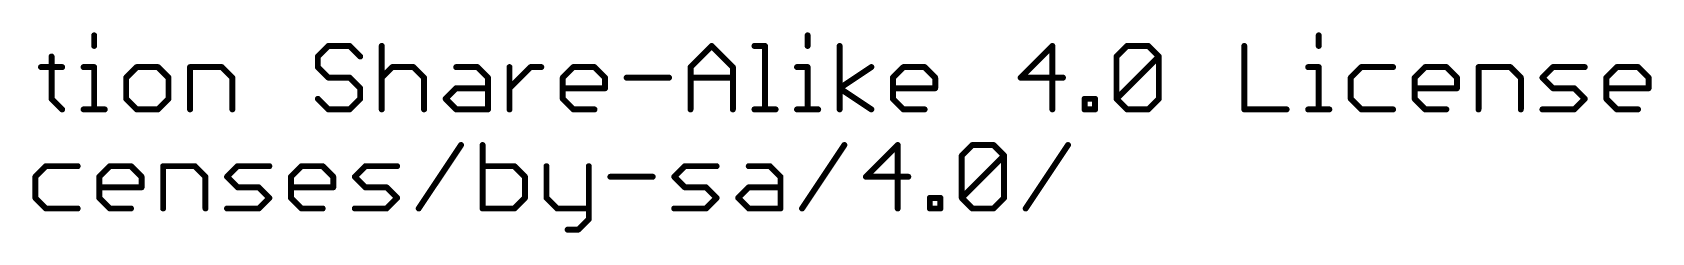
# Model space of a CAD drawing. Extents: x -36 to 72, y -21 to 37.
# Drawn here: x 30.05 to 71.55, y -15.78 to -10.65 of the extents above; entities that cross this region are included whole.
import ezdxf

# ---------------------------------------------------------------- set-up
doc = ezdxf.new("R2010")
doc.units = 0
doc.layers.add('51', color=53, linetype='CONTINUOUS')

msp = doc.modelspace()

# ---------------------------------------------------------------- linework, layer by layer
at = {"layer": '51', "const_width": 0.1524}
for points in [[(31.6379, -10.7256), (31.6379, -10.9968)], [(49.9195, -10.7256), (49.9195, -10.9968)], [(63.0167, -10.7256), (63.0167, -10.9968)], [(30.5465, -11.268), (30.5465, -12.3526)], [(37.6408, -10.9968), (37.3697, -11.268)], [(37.3697, -11.268), (37.3697, -11.5391)], [(38.1831, -10.9968), (37.6408, -10.9968)], [(38.4543, -11.268), (38.1831, -10.9968)], [(39.0068, -10.9968), (39.0068, -12.6238)], [(46.9197, -11.5391), (47.4621, -10.9968)], [(47.4621, -10.9968), (48.0044, -11.5391)], [(48.5569, -10.9968), (48.8281, -10.9968)], [(48.8281, -10.9968), (48.8281, -12.6238)], [(50.7398, -12.6238), (50.7398, -10.9968)], [(56.1919, -10.9968), (55.3784, -11.8103)], [(56.1919, -12.6238), (56.1919, -10.9968)], [(57.8341, -11.268), (58.1053, -10.9968)], [(57.8341, -12.3526), (57.8341, -11.268)], [(57.8341, -12.3526), (58.9188, -11.268)], [(58.1053, -10.9968), (58.6476, -10.9968)], [(58.6476, -10.9968), (58.9188, -11.268)], [(58.9188, -11.268), (58.9188, -12.3526)], [(61.1084, -10.9968), (61.1084, -12.6238)], [(30.2753, -11.5391), (30.8176, -11.5391)], [(31.3667, -11.5391), (31.6379, -11.5391)], [(31.6379, -11.5391), (31.6379, -12.6238)], [(32.7293, -11.5391), (32.4582, -11.8103)], [(33.2717, -11.5391), (32.7293, -11.5391)], [(33.5428, -11.8103), (33.2717, -11.5391)], [(34.0953, -12.6238), (34.0953, -11.5391)], [(34.0953, -11.5391), (34.9088, -11.5391)], [(34.9088, -11.5391), (35.18, -11.8103)], [(37.3697, -11.5391), (37.6408, -11.8103)], [(39.0068, -11.8103), (39.278, -11.5391)], [(39.278, -11.5391), (39.8203, -11.5391)], [(39.8203, -11.5391), (40.0915, -11.8103)], [(40.9151, -11.5391), (41.4575, -11.5391)], [(41.4575, -11.5391), (41.7286, -11.8103)], [(42.2811, -12.6238), (42.2811, -11.5391)], [(42.2811, -12.0815), (42.8235, -11.5391)], [(42.8235, -11.5391), (43.0946, -11.5391)], [(43.6454, -11.8103), (43.9166, -11.5391)], [(43.9166, -11.5391), (44.4589, -11.5391)], [(44.4589, -11.5391), (44.7301, -11.8103)], [(46.9197, -12.6238), (46.9197, -11.5391)], [(48.0044, -11.5391), (48.0044, -12.6238)], [(49.6483, -11.5391), (49.9195, -11.5391)], [(49.9195, -11.5391), (49.9195, -12.6238)], [(50.7398, -12.0815), (51.5533, -11.5391)], [(52.1041, -11.8103), (52.3752, -11.5391)], [(52.3752, -11.5391), (52.9176, -11.5391)], [(52.9176, -11.5391), (53.1887, -11.8103)], [(62.7456, -11.5391), (63.0167, -11.5391)], [(63.0167, -11.5391), (63.0167, -12.6238)], [(64.1082, -11.5391), (63.837, -11.8103)], [(64.9217, -11.5391), (64.1082, -11.5391)], [(65.4742, -11.8103), (65.7453, -11.5391)], [(65.7453, -11.5391), (66.2877, -11.5391)], [(66.2877, -11.5391), (66.5588, -11.8103)], [(67.1113, -12.6238), (67.1113, -11.5391)], [(67.1113, -11.5391), (67.9248, -11.5391)], [(67.9248, -11.5391), (68.196, -11.8103)], [(68.7485, -11.8103), (69.0196, -11.5391)], [(69.0196, -11.5391), (69.8331, -11.5391)], [(70.3856, -11.8103), (70.6568, -11.5391)], [(70.6568, -11.5391), (71.1991, -11.5391)], [(71.1991, -11.5391), (71.4703, -11.8103)], [(32.4582, -11.8103), (32.4582, -12.3526)], [(33.5428, -12.3526), (33.5428, -11.8103)], [(35.18, -11.8103), (35.18, -12.6238)], [(37.6408, -11.8103), (38.1831, -11.8103)], [(38.1831, -11.8103), (38.4543, -12.0815)], [(38.4543, -12.0815), (38.4543, -12.3526)], [(40.0915, -11.8103), (40.0915, -12.6238)], [(40.644, -12.3526), (40.9151, -12.0815)], [(40.9151, -12.0815), (41.7286, -12.0815)], [(41.7286, -11.8103), (41.7286, -12.6238)], [(43.6454, -12.3526), (43.6454, -11.8103)], [(44.7301, -12.0815), (43.6454, -12.0815)], [(44.7301, -11.8103), (44.7301, -12.0815)], [(45.2826, -11.8103), (46.3672, -11.8103)], [(46.9197, -11.8103), (48.0044, -11.8103)], [(51.5533, -12.6238), (50.7398, -12.0815)], [(52.1041, -12.3526), (52.1041, -11.8103)], [(53.1887, -12.0815), (52.1041, -12.0815)], [(53.1887, -11.8103), (53.1887, -12.0815)], [(55.3784, -11.8103), (56.463, -11.8103)], [(63.837, -11.8103), (63.837, -12.3526)], [(65.4742, -12.3526), (65.4742, -11.8103)], [(66.5588, -12.0815), (65.4742, -12.0815)], [(66.5588, -11.8103), (66.5588, -12.0815)], [(68.196, -11.8103), (68.196, -12.6238)], [(69.0196, -12.0815), (68.7485, -11.8103)], [(69.562, -12.0815), (69.0196, -12.0815)], [(69.8331, -12.3526), (69.562, -12.0815)], [(70.3856, -12.3526), (70.3856, -11.8103)], [(71.4703, -12.0815), (70.3856, -12.0815)], [(71.4703, -11.8103), (71.4703, -12.0815)], [(30.5465, -12.3526), (30.8176, -12.6238)], [(32.4582, -12.3526), (32.7293, -12.6238)], [(33.2717, -12.6238), (33.5428, -12.3526)], [(37.6408, -12.6238), (37.3697, -12.3526)], [(38.4543, -12.3526), (38.1831, -12.6238)], [(40.9151, -12.6238), (40.644, -12.3526)], [(43.9166, -12.6238), (43.6454, -12.3526)], [(52.3752, -12.6238), (52.1041, -12.3526)], [(57.0155, -12.6238), (57.0155, -12.3526)], [(57.0155, -12.3526), (57.2867, -12.3526)], [(57.2867, -12.3526), (57.2867, -12.6238)], [(58.1053, -12.6238), (57.8341, -12.3526)], [(58.9188, -12.3526), (58.6476, -12.6238)], [(63.837, -12.3526), (64.1082, -12.6238)], [(65.7453, -12.6238), (65.4742, -12.3526)], [(69.562, -12.6238), (69.8331, -12.3526)], [(70.6568, -12.6238), (70.3856, -12.3526)], [(31.3667, -12.6238), (31.9091, -12.6238)], [(32.7293, -12.6238), (33.2717, -12.6238)], [(38.1831, -12.6238), (37.6408, -12.6238)], [(41.7286, -12.6238), (40.9151, -12.6238)], [(44.4589, -12.6238), (43.9166, -12.6238)], [(48.5569, -12.6238), (49.0992, -12.6238)], [(49.6483, -12.6238), (50.1907, -12.6238)], [(52.9176, -12.6238), (52.3752, -12.6238)], [(57.2867, -12.6238), (57.0155, -12.6238)], [(58.6476, -12.6238), (58.1053, -12.6238)], [(61.1084, -12.6238), (62.1931, -12.6238)], [(62.7456, -12.6238), (63.2879, -12.6238)], [(64.1082, -12.6238), (64.9217, -12.6238)], [(66.2877, -12.6238), (65.7453, -12.6238)], [(68.7485, -12.6238), (69.562, -12.6238)], [(71.1991, -12.6238), (70.6568, -12.6238)], [(39.9538, -15.1638), (41.0385, -13.5368)], [(41.5909, -13.5368), (41.5909, -15.1638)], [(49.7767, -15.1638), (50.8614, -13.5368)], [(52.2274, -13.5368), (51.4139, -14.3503)], [(52.2274, -15.1638), (52.2274, -13.5368)], [(53.8696, -13.808), (54.1408, -13.5368)], [(54.1408, -13.5368), (54.6831, -13.5368)], [(54.6831, -13.5368), (54.9543, -13.808)], [(55.5068, -15.1638), (56.5914, -13.5368)], [(30.402, -14.0791), (30.1309, -14.3503)], [(31.2155, -14.0791), (30.402, -14.0791)], [(31.768, -14.3503), (32.0392, -14.0791)], [(32.0392, -14.0791), (32.5815, -14.0791)], [(32.5815, -14.0791), (32.8527, -14.3503)], [(33.4052, -15.1638), (33.4052, -14.0791)], [(33.4052, -14.0791), (34.2187, -14.0791)], [(34.2187, -14.0791), (34.4898, -14.3503)], [(35.0423, -14.3503), (35.3135, -14.0791)], [(35.3135, -14.0791), (36.127, -14.0791)], [(36.6795, -14.3503), (36.9506, -14.0791)], [(36.9506, -14.0791), (37.493, -14.0791)], [(37.493, -14.0791), (37.7641, -14.3503)], [(38.3166, -14.3503), (38.5878, -14.0791)], [(38.5878, -14.0791), (39.4013, -14.0791)], [(42.4044, -14.0791), (41.5909, -14.0791)], [(42.6756, -14.3503), (42.4044, -14.0791)], [(43.2281, -14.0791), (43.2281, -14.8926)], [(44.3128, -14.0791), (44.3128, -15.435)], [(46.5024, -14.3503), (46.7736, -14.0791)], [(46.7736, -14.0791), (47.5871, -14.0791)], [(48.4107, -14.0791), (48.9531, -14.0791)], [(48.9531, -14.0791), (49.2242, -14.3503)], [(53.8696, -14.8926), (53.8696, -13.808)], [(53.8696, -14.8926), (54.9543, -13.808)], [(54.9543, -13.808), (54.9543, -14.8926)], [(30.1309, -14.3503), (30.1309, -14.8926)], [(31.768, -14.8926), (31.768, -14.3503)], [(32.8527, -14.3503), (32.8527, -14.6215)], [(34.4898, -14.3503), (34.4898, -15.1638)], [(35.3135, -14.6215), (35.0423, -14.3503)], [(36.6795, -14.8926), (36.6795, -14.3503)], [(37.7641, -14.3503), (37.7641, -14.6215)], [(38.5878, -14.6215), (38.3166, -14.3503)], [(42.6756, -14.8926), (42.6756, -14.3503)], [(44.8653, -14.3503), (45.9499, -14.3503)], [(46.7736, -14.6215), (46.5024, -14.3503)], [(49.2242, -14.3503), (49.2242, -15.1638)], [(51.4139, -14.3503), (52.4985, -14.3503)], [(30.1309, -14.8926), (30.402, -15.1638)], [(32.8527, -14.6215), (31.768, -14.6215)], [(32.0392, -15.1638), (31.768, -14.8926)], [(35.8558, -14.6215), (35.3135, -14.6215)], [(36.127, -14.8926), (35.8558, -14.6215)], [(35.8558, -15.1638), (36.127, -14.8926)], [(37.7641, -14.6215), (36.6795, -14.6215)], [(36.9506, -15.1638), (36.6795, -14.8926)], [(39.1301, -14.6215), (38.5878, -14.6215)], [(39.4013, -14.8926), (39.1301, -14.6215)], [(39.1301, -15.1638), (39.4013, -14.8926)], [(42.4044, -15.1638), (42.6756, -14.8926)], [(43.2281, -14.8926), (43.4993, -15.1638)], [(47.3159, -14.6215), (46.7736, -14.6215)], [(47.5871, -14.8926), (47.3159, -14.6215)], [(47.3159, -15.1638), (47.5871, -14.8926)], [(48.1396, -14.8926), (48.4107, -14.6215)], [(48.4107, -15.1638), (48.1396, -14.8926)], [(48.4107, -14.6215), (49.2242, -14.6215)], [(53.051, -15.1638), (53.051, -14.8926)], [(53.051, -14.8926), (53.3222, -14.8926)], [(53.3222, -14.8926), (53.3222, -15.1638)], [(54.1408, -15.1638), (53.8696, -14.8926)], [(54.9543, -14.8926), (54.6831, -15.1638)], [(30.402, -15.1638), (31.2155, -15.1638)], [(32.5815, -15.1638), (32.0392, -15.1638)], [(35.0423, -15.1638), (35.8558, -15.1638)], [(37.493, -15.1638), (36.9506, -15.1638)], [(38.3166, -15.1638), (39.1301, -15.1638)], [(41.5909, -15.1638), (42.4044, -15.1638)], [(43.4993, -15.1638), (44.3128, -15.1638)], [(46.5024, -15.1638), (47.3159, -15.1638)], [(49.2242, -15.1638), (48.4107, -15.1638)], [(53.3222, -15.1638), (53.051, -15.1638)], [(54.6831, -15.1638), (54.1408, -15.1638)], [(44.0416, -15.7061), (43.7704, -15.7061)], [(44.3128, -15.435), (44.0416, -15.7061)]]:
    msp.add_lwpolyline(points, dxfattribs=at)
at = {"layer": '51', "const_width": 0.0762}
for points in [[(31.676, -10.7256, 1), (31.5998, -10.7256)], [(49.9576, -10.7256, 1), (49.8814, -10.7256)], [(63.0548, -10.7256, 1), (62.9786, -10.7256)], [(30.5846, -11.268, 1), (30.5084, -11.268)], [(31.5998, -10.9968, 1), (31.676, -10.9968)], [(37.4078, -11.268, 1), (37.3316, -11.268)], [(37.6408, -10.9587, 1), (37.6408, -11.0349)], [(37.6678, -11.0238, 1), (37.6139, -10.9699)], [(38.2101, -10.9699, 1), (38.1562, -11.0238)], [(38.1831, -11.0349, 1), (38.1831, -10.9587)], [(39.0449, -10.9968, 1), (38.9687, -10.9968)], [(47.489, -10.9699, 1), (47.4351, -11.0238)], [(47.489, -11.0238, 1), (47.4351, -10.9699)], [(48.5569, -10.9587, 1), (48.5569, -11.0349)], [(48.8662, -10.9968, 1), (48.79, -10.9968)], [(48.8281, -11.0349, 1), (48.8281, -10.9587)], [(49.8814, -10.9968, 1), (49.9576, -10.9968)], [(50.7779, -10.9968, 1), (50.7017, -10.9968)], [(56.23, -10.9968, 1), (56.1538, -10.9968)], [(56.2188, -11.0238, 1), (56.1649, -10.9699)], [(57.8722, -11.268, 1), (57.796, -11.268)], [(58.1053, -10.9587, 1), (58.1053, -11.0349)], [(58.1322, -11.0238, 1), (58.0783, -10.9699)], [(58.6745, -10.9699, 1), (58.6207, -11.0238)], [(58.6476, -11.0349, 1), (58.6476, -10.9587)], [(58.9569, -11.268, 1), (58.8807, -11.268)], [(58.9457, -11.2949, 1), (58.8918, -11.241)], [(61.1465, -10.9968, 1), (61.0703, -10.9968)], [(62.9786, -10.9968, 1), (63.0548, -10.9968)], [(30.2753, -11.501, 1), (30.2753, -11.5772)], [(30.8176, -11.5772, 1), (30.8176, -11.501)], [(31.3667, -11.501, 1), (31.3667, -11.5772)], [(31.676, -11.5391, 1), (31.5998, -11.5391)], [(31.6379, -11.5772, 1), (31.6379, -11.501)], [(32.7293, -11.501, 1), (32.7293, -11.5772)], [(32.7563, -11.5661, 1), (32.7024, -11.5122)], [(33.2986, -11.5122, 1), (33.2447, -11.5661)], [(33.2717, -11.5772, 1), (33.2717, -11.501)], [(34.1334, -11.5391, 1), (34.0572, -11.5391)], [(34.0953, -11.501, 1), (34.0953, -11.5772)], [(34.9358, -11.5122, 1), (34.8819, -11.5661)], [(34.9088, -11.5772, 1), (34.9088, -11.501)], [(37.3427, -11.241, 1), (37.3966, -11.2949)], [(37.3966, -11.5122, 1), (37.3427, -11.5661)], [(37.3316, -11.5391, 1), (37.4078, -11.5391)], [(38.4274, -11.2949, 1), (38.4813, -11.241)], [(39.278, -11.501, 1), (39.278, -11.5772)], [(39.3049, -11.5661, 1), (39.251, -11.5122)], [(39.8472, -11.5122, 1), (39.7934, -11.5661)], [(39.8203, -11.5772, 1), (39.8203, -11.501)], [(40.9151, -11.501, 1), (40.9151, -11.5772)], [(41.4844, -11.5122, 1), (41.4305, -11.5661)], [(41.4575, -11.5772, 1), (41.4575, -11.501)], [(42.3192, -11.5391, 1), (42.243, -11.5391)], [(42.8235, -11.501, 1), (42.8235, -11.5772)], [(42.8504, -11.5661, 1), (42.7965, -11.5122)], [(43.0946, -11.5772, 1), (43.0946, -11.501)], [(43.9166, -11.501, 1), (43.9166, -11.5772)], [(43.9435, -11.5661, 1), (43.8896, -11.5122)], [(44.4859, -11.5122, 1), (44.432, -11.5661)], [(44.4589, -11.5772, 1), (44.4589, -11.501)], [(46.9578, -11.5391, 1), (46.8816, -11.5391)], [(46.8928, -11.5122, 1), (46.9467, -11.5661)], [(48.0425, -11.5391, 1), (47.9663, -11.5391)], [(47.9774, -11.5661, 1), (48.0313, -11.5122)], [(49.6483, -11.501, 1), (49.6483, -11.5772)], [(49.9576, -11.5391, 1), (49.8814, -11.5391)], [(49.9195, -11.5772, 1), (49.9195, -11.501)], [(51.5744, -11.5708, 1), (51.5321, -11.5074)], [(52.3752, -11.501, 1), (52.3752, -11.5772)], [(52.4022, -11.5661, 1), (52.3483, -11.5122)], [(52.9445, -11.5122, 1), (52.8906, -11.5661)], [(52.9176, -11.5772, 1), (52.9176, -11.501)], [(57.8072, -11.241, 1), (57.861, -11.2949)], [(58.8918, -11.2949, 1), (58.9457, -11.241)], [(62.7456, -11.501, 1), (62.7456, -11.5772)], [(63.0548, -11.5391, 1), (62.9786, -11.5391)], [(63.0167, -11.5772, 1), (63.0167, -11.501)], [(64.1082, -11.501, 1), (64.1082, -11.5772)], [(64.1351, -11.5661, 1), (64.0812, -11.5122)], [(64.9217, -11.5772, 1), (64.9217, -11.501)], [(65.7453, -11.501, 1), (65.7453, -11.5772)], [(65.7723, -11.5661, 1), (65.7184, -11.5122)], [(66.3146, -11.5122, 1), (66.2607, -11.5661)], [(66.2877, -11.5772, 1), (66.2877, -11.501)], [(67.1494, -11.5391, 1), (67.0732, -11.5391)], [(67.1113, -11.501, 1), (67.1113, -11.5772)], [(67.9518, -11.5122, 1), (67.8979, -11.5661)], [(67.9248, -11.5772, 1), (67.9248, -11.501)], [(69.0196, -11.501, 1), (69.0196, -11.5772)], [(69.0466, -11.5661, 1), (68.9927, -11.5122)], [(69.8331, -11.5772, 1), (69.8331, -11.501)], [(70.6568, -11.501, 1), (70.6568, -11.5772)], [(70.6837, -11.5661, 1), (70.6299, -11.5122)], [(71.2261, -11.5122, 1), (71.1722, -11.5661)], [(71.1991, -11.5772, 1), (71.1991, -11.501)], [(32.4963, -11.8103, 1), (32.4201, -11.8103)], [(32.4312, -11.7834, 1), (32.4851, -11.8372)], [(33.5809, -11.8103, 1), (33.5047, -11.8103)], [(33.5159, -11.8372, 1), (33.5698, -11.7834)], [(35.2181, -11.8103, 1), (35.1419, -11.8103)], [(35.1531, -11.8372, 1), (35.2069, -11.7834)], [(37.6408, -11.7722, 1), (37.6408, -11.8484)], [(37.6139, -11.8372, 1), (37.6678, -11.7834)], [(38.2101, -11.7834, 1), (38.1562, -11.8372)], [(38.1831, -11.8484, 1), (38.1831, -11.7722)], [(38.4924, -12.0815, 1), (38.4162, -12.0815)], [(38.4274, -12.1084, 1), (38.4813, -12.0545)], [(38.9799, -11.7834, 1), (39.0338, -11.8372)], [(40.1296, -11.8103, 1), (40.0534, -11.8103)], [(40.0645, -11.8372, 1), (40.1184, -11.7834)], [(40.9151, -12.0434, 1), (40.9151, -12.1196)], [(40.9421, -12.1084, 1), (40.8882, -12.0545)], [(41.7667, -11.8103, 1), (41.6905, -11.8103)], [(41.7017, -11.8372, 1), (41.7556, -11.7834)], [(41.7286, -12.1196, 1), (41.7286, -12.0434)], [(42.2542, -12.0545, 1), (42.3081, -12.1084)], [(43.6835, -11.8103, 1), (43.6073, -11.8103)], [(43.6454, -12.0434, 1), (43.6454, -12.1196)], [(43.6185, -11.7834, 1), (43.6724, -11.8372)], [(44.7682, -11.8103, 1), (44.692, -11.8103)], [(44.7031, -11.8372, 1), (44.757, -11.7834)], [(44.7301, -12.1196, 1), (44.7301, -12.0434)], [(45.2826, -11.7722, 1), (45.2826, -11.8484)], [(46.3672, -11.8484, 1), (46.3672, -11.7722)], [(46.9197, -11.7722, 1), (46.9197, -11.8484)], [(48.0044, -11.8484, 1), (48.0044, -11.7722)], [(50.7609, -12.0498, 1), (50.7186, -12.1132)], [(50.7186, -12.0498, 1), (50.7609, -12.1132)], [(52.1422, -11.8103, 1), (52.066, -11.8103)], [(52.0771, -11.7834, 1), (52.131, -11.8372)], [(52.1041, -12.0434, 1), (52.1041, -12.1196)], [(53.2268, -11.8103, 1), (53.1506, -11.8103)], [(53.1618, -11.8372, 1), (53.2157, -11.7834)], [(53.1887, -12.1196, 1), (53.1887, -12.0434)], [(55.3784, -11.7722, 1), (55.3784, -11.8484)], [(55.3514, -11.7834, 1), (55.4053, -11.8372)], [(56.463, -11.8484, 1), (56.463, -11.7722)], [(63.8751, -11.8103, 1), (63.7989, -11.8103)], [(63.8101, -11.7834, 1), (63.864, -11.8372)], [(65.5123, -11.8103, 1), (65.4361, -11.8103)], [(65.4472, -11.7834, 1), (65.5011, -11.8372)], [(65.4742, -12.0434, 1), (65.4742, -12.1196)], [(66.5969, -11.8103, 1), (66.5207, -11.8103)], [(66.5319, -11.8372, 1), (66.5858, -11.7834)], [(66.5588, -12.1196, 1), (66.5588, -12.0434)], [(68.2341, -11.8103, 1), (68.1579, -11.8103)], [(68.169, -11.8372, 1), (68.2229, -11.7834)], [(68.7754, -11.7834, 1), (68.7215, -11.8372)], [(68.7215, -11.7834, 1), (68.7754, -11.8372)], [(69.0196, -12.0434, 1), (69.0196, -12.1196)], [(68.9927, -12.1084, 1), (69.0466, -12.0545)], [(69.5889, -12.0545, 1), (69.535, -12.1084)], [(69.562, -12.1196, 1), (69.562, -12.0434)], [(70.4237, -11.8103, 1), (70.3475, -11.8103)], [(70.3856, -12.0434, 1), (70.3856, -12.1196)], [(70.3587, -11.7834, 1), (70.4126, -11.8372)], [(71.5084, -11.8103, 1), (71.4322, -11.8103)], [(71.4434, -11.8372, 1), (71.4972, -11.7834)], [(71.4703, -12.1196, 1), (71.4703, -12.0434)], [(30.5734, -12.3257, 1), (30.5195, -12.3796)], [(30.5084, -12.3526, 1), (30.5846, -12.3526)], [(32.4851, -12.3257, 1), (32.4312, -12.3796)], [(32.4201, -12.3526, 1), (32.4963, -12.3526)], [(33.5047, -12.3526, 1), (33.5809, -12.3526)], [(33.5698, -12.3796, 1), (33.5159, -12.3257)], [(37.3966, -12.3257, 1), (37.3427, -12.3796)], [(38.4162, -12.3526, 1), (38.4924, -12.3526)], [(38.4813, -12.3796, 1), (38.4274, -12.3257)], [(40.6709, -12.3257, 1), (40.617, -12.3796)], [(40.617, -12.3257, 1), (40.6709, -12.3796)], [(43.6724, -12.3257, 1), (43.6185, -12.3796)], [(43.6073, -12.3526, 1), (43.6835, -12.3526)], [(44.692, -12.0815, 1), (44.7682, -12.0815)], [(52.131, -12.3257, 1), (52.0771, -12.3796)], [(52.066, -12.3526, 1), (52.1422, -12.3526)], [(53.1506, -12.0815, 1), (53.2268, -12.0815)], [(57.0536, -12.3526, 1), (56.9774, -12.3526)], [(57.0155, -12.3145, 1), (57.0155, -12.3907)], [(57.3248, -12.3526, 1), (57.2486, -12.3526)], [(57.2867, -12.3907, 1), (57.2867, -12.3145)], [(57.861, -12.3257, 1), (57.8072, -12.3796)], [(57.8072, -12.3257, 1), (57.861, -12.3796)], [(57.796, -12.3526, 1), (57.8722, -12.3526)], [(58.8807, -12.3526, 1), (58.9569, -12.3526)], [(58.9457, -12.3796, 1), (58.8918, -12.3257)], [(63.864, -12.3257, 1), (63.8101, -12.3796)], [(63.7989, -12.3526, 1), (63.8751, -12.3526)], [(65.5011, -12.3257, 1), (65.4472, -12.3796)], [(65.4361, -12.3526, 1), (65.5123, -12.3526)], [(66.5207, -12.0815, 1), (66.5969, -12.0815)], [(69.8601, -12.3796, 1), (69.8062, -12.3257)], [(69.8062, -12.3796, 1), (69.8601, -12.3257)], [(70.4126, -12.3257, 1), (70.3587, -12.3796)], [(70.3475, -12.3526, 1), (70.4237, -12.3526)], [(71.4322, -12.0815, 1), (71.5084, -12.0815)], [(30.7907, -12.6507, 1), (30.8446, -12.5969)], [(31.3667, -12.5857, 1), (31.3667, -12.6619)], [(31.5998, -12.6238, 1), (31.676, -12.6238)], [(31.9091, -12.6619, 1), (31.9091, -12.5857)], [(32.7293, -12.5857, 1), (32.7293, -12.6619)], [(32.7024, -12.6507, 1), (32.7563, -12.5969)], [(33.2447, -12.5969, 1), (33.2986, -12.6507)], [(33.2717, -12.6619, 1), (33.2717, -12.5857)], [(34.0572, -12.6238, 1), (34.1334, -12.6238)], [(35.1419, -12.6238, 1), (35.2181, -12.6238)], [(37.6408, -12.5857, 1), (37.6408, -12.6619)], [(37.6139, -12.6507, 1), (37.6678, -12.5969)], [(38.1562, -12.5969, 1), (38.2101, -12.6507)], [(38.1831, -12.6619, 1), (38.1831, -12.5857)], [(38.9687, -12.6238, 1), (39.0449, -12.6238)], [(40.0534, -12.6238, 1), (40.1296, -12.6238)], [(40.9151, -12.5857, 1), (40.9151, -12.6619)], [(40.8882, -12.6507, 1), (40.9421, -12.5969)], [(41.6905, -12.6238, 1), (41.7667, -12.6238)], [(41.7286, -12.6619, 1), (41.7286, -12.5857)], [(42.243, -12.6238, 1), (42.3192, -12.6238)], [(43.9166, -12.5857, 1), (43.9166, -12.6619)], [(43.8896, -12.6507, 1), (43.9435, -12.5969)], [(44.4589, -12.6619, 1), (44.4589, -12.5857)], [(46.8816, -12.6238, 1), (46.9578, -12.6238)], [(47.9663, -12.6238, 1), (48.0425, -12.6238)], [(48.5569, -12.5857, 1), (48.5569, -12.6619)], [(48.79, -12.6238, 1), (48.8662, -12.6238)], [(49.0992, -12.6619, 1), (49.0992, -12.5857)], [(49.6483, -12.5857, 1), (49.6483, -12.6619)], [(49.8814, -12.6238, 1), (49.9576, -12.6238)], [(50.1907, -12.6619, 1), (50.1907, -12.5857)], [(50.7017, -12.6238, 1), (50.7779, -12.6238)], [(51.5321, -12.6555, 1), (51.5744, -12.5921)], [(52.3752, -12.5857, 1), (52.3752, -12.6619)], [(52.3483, -12.6507, 1), (52.4022, -12.5969)], [(52.9176, -12.6619, 1), (52.9176, -12.5857)], [(56.1538, -12.6238, 1), (56.23, -12.6238)], [(57.0155, -12.5857, 1), (57.0155, -12.6619)], [(56.9774, -12.6238, 1), (57.0536, -12.6238)], [(57.2486, -12.6238, 1), (57.3248, -12.6238)], [(57.2867, -12.6619, 1), (57.2867, -12.5857)], [(58.1053, -12.5857, 1), (58.1053, -12.6619)], [(58.0783, -12.6507, 1), (58.1322, -12.5969)], [(58.6207, -12.5969, 1), (58.6745, -12.6507)], [(58.6476, -12.6619, 1), (58.6476, -12.5857)], [(61.1084, -12.5857, 1), (61.1084, -12.6619)], [(61.0703, -12.6238, 1), (61.1465, -12.6238)], [(62.1931, -12.6619, 1), (62.1931, -12.5857)], [(62.7456, -12.5857, 1), (62.7456, -12.6619)], [(62.9786, -12.6238, 1), (63.0548, -12.6238)], [(63.2879, -12.6619, 1), (63.2879, -12.5857)], [(64.1082, -12.5857, 1), (64.1082, -12.6619)], [(64.0812, -12.6507, 1), (64.1351, -12.5969)], [(64.9217, -12.6619, 1), (64.9217, -12.5857)], [(65.7453, -12.5857, 1), (65.7453, -12.6619)], [(65.7184, -12.6507, 1), (65.7723, -12.5969)], [(66.2877, -12.6619, 1), (66.2877, -12.5857)], [(67.0732, -12.6238, 1), (67.1494, -12.6238)], [(68.1579, -12.6238, 1), (68.2341, -12.6238)], [(68.7485, -12.5857, 1), (68.7485, -12.6619)], [(69.535, -12.5969, 1), (69.5889, -12.6507)], [(69.562, -12.6619, 1), (69.562, -12.5857)], [(70.6568, -12.5857, 1), (70.6568, -12.6619)], [(70.6299, -12.6507, 1), (70.6837, -12.5969)], [(71.1991, -12.6619, 1), (71.1991, -12.5857)], [(41.0702, -13.5579, 1), (41.0068, -13.5157)], [(41.629, -13.5368, 1), (41.5528, -13.5368)], [(50.8931, -13.5579, 1), (50.8297, -13.5157)], [(52.2655, -13.5368, 1), (52.1893, -13.5368)], [(52.2543, -13.5638, 1), (52.2004, -13.5099)], [(54.1408, -13.4987, 1), (54.1408, -13.5749)], [(54.1677, -13.5638, 1), (54.1138, -13.5099)], [(54.7101, -13.5099, 1), (54.6562, -13.5638)], [(54.6831, -13.5749, 1), (54.6831, -13.4987)], [(56.6231, -13.5579, 1), (56.5597, -13.5157)], [(30.402, -14.041, 1), (30.402, -14.1172)], [(30.429, -14.1061, 1), (30.3751, -14.0522)], [(31.2155, -14.1172, 1), (31.2155, -14.041)], [(32.0392, -14.041, 1), (32.0392, -14.1172)], [(32.0661, -14.1061, 1), (32.0122, -14.0522)], [(32.6084, -14.0522, 1), (32.5546, -14.1061)], [(32.5815, -14.1172, 1), (32.5815, -14.041)], [(33.4433, -14.0791, 1), (33.3671, -14.0791)], [(33.4052, -14.041, 1), (33.4052, -14.1172)], [(34.2456, -14.0522, 1), (34.1917, -14.1061)], [(34.2187, -14.1172, 1), (34.2187, -14.041)], [(35.3135, -14.041, 1), (35.3135, -14.1172)], [(35.3404, -14.1061, 1), (35.2865, -14.0522)], [(36.127, -14.1172, 1), (36.127, -14.041)], [(36.9506, -14.041, 1), (36.9506, -14.1172)], [(36.9776, -14.1061, 1), (36.9237, -14.0522)], [(37.5199, -14.0522, 1), (37.466, -14.1061)], [(37.493, -14.1172, 1), (37.493, -14.041)], [(38.5878, -14.041, 1), (38.5878, -14.1172)], [(38.6147, -14.1061, 1), (38.5609, -14.0522)], [(39.4013, -14.1172, 1), (39.4013, -14.041)], [(41.5909, -14.041, 1), (41.5909, -14.1172)], [(42.4314, -14.0522, 1), (42.3775, -14.1061)], [(42.4044, -14.1172, 1), (42.4044, -14.041)], [(43.2662, -14.0791, 1), (43.19, -14.0791)], [(44.3509, -14.0791, 1), (44.2747, -14.0791)], [(46.7736, -14.041, 1), (46.7736, -14.1172)], [(46.8005, -14.1061, 1), (46.7466, -14.0522)], [(47.5871, -14.1172, 1), (47.5871, -14.041)], [(48.4107, -14.041, 1), (48.4107, -14.1172)], [(48.98, -14.0522, 1), (48.9261, -14.1061)], [(48.9531, -14.1172, 1), (48.9531, -14.041)], [(53.9077, -13.808, 1), (53.8315, -13.808)], [(53.8427, -13.781, 1), (53.8966, -13.8349)], [(54.9924, -13.808, 1), (54.9162, -13.808)], [(54.9812, -13.8349, 1), (54.9273, -13.781)], [(54.9273, -13.8349, 1), (54.9812, -13.781)], [(30.169, -14.3503, 1), (30.0928, -14.3503)], [(30.1039, -14.3234, 1), (30.1578, -14.3772)], [(31.8061, -14.3503, 1), (31.7299, -14.3503)], [(31.7411, -14.3234, 1), (31.795, -14.3772)], [(32.8908, -14.3503, 1), (32.8146, -14.3503)], [(32.8257, -14.3772, 1), (32.8796, -14.3234)], [(34.5279, -14.3503, 1), (34.4517, -14.3503)], [(34.4629, -14.3772, 1), (34.5168, -14.3234)], [(35.0693, -14.3234, 1), (35.0154, -14.3772)], [(35.0154, -14.3234, 1), (35.0693, -14.3772)], [(36.7176, -14.3503, 1), (36.6414, -14.3503)], [(36.6525, -14.3234, 1), (36.7064, -14.3772)], [(37.8022, -14.3503, 1), (37.726, -14.3503)], [(37.7372, -14.3772, 1), (37.7911, -14.3234)], [(38.3436, -14.3234, 1), (38.2897, -14.3772)], [(38.2897, -14.3234, 1), (38.3436, -14.3772)], [(42.7137, -14.3503, 1), (42.6375, -14.3503)], [(42.6487, -14.3772, 1), (42.7026, -14.3234)], [(44.8653, -14.3122, 1), (44.8653, -14.3884)], [(45.9499, -14.3884, 1), (45.9499, -14.3122)], [(46.5294, -14.3234, 1), (46.4755, -14.3772)], [(46.4755, -14.3234, 1), (46.5294, -14.3772)], [(49.2623, -14.3503, 1), (49.1861, -14.3503)], [(49.1973, -14.3772, 1), (49.2512, -14.3234)], [(51.4139, -14.3122, 1), (51.4139, -14.3884)], [(51.3869, -14.3234, 1), (51.4408, -14.3772)], [(52.4985, -14.3884, 1), (52.4985, -14.3122)], [(30.1578, -14.8657, 1), (30.1039, -14.9196)], [(30.0928, -14.8926, 1), (30.169, -14.8926)], [(31.768, -14.5834, 1), (31.768, -14.6596)], [(31.795, -14.8657, 1), (31.7411, -14.9196)], [(31.7299, -14.8926, 1), (31.8061, -14.8926)], [(32.8146, -14.6215, 1), (32.8908, -14.6215)], [(32.8527, -14.6596, 1), (32.8527, -14.5834)], [(35.3135, -14.5834, 1), (35.3135, -14.6596)], [(35.2865, -14.6484, 1), (35.3404, -14.5945)], [(35.8828, -14.5945, 1), (35.8289, -14.6484)], [(35.8558, -14.6596, 1), (35.8558, -14.5834)], [(36.1539, -14.9196, 1), (36.1, -14.8657)], [(36.1, -14.9196, 1), (36.1539, -14.8657)], [(36.7064, -14.8657, 1), (36.6525, -14.9196)], [(36.6795, -14.5834, 1), (36.6795, -14.6596)], [(36.6414, -14.8926, 1), (36.7176, -14.8926)], [(37.726, -14.6215, 1), (37.8022, -14.6215)], [(37.7641, -14.6596, 1), (37.7641, -14.5834)], [(38.5878, -14.5834, 1), (38.5878, -14.6596)], [(38.5609, -14.6484, 1), (38.6147, -14.5945)], [(39.1571, -14.5945, 1), (39.1032, -14.6484)], [(39.1301, -14.6596, 1), (39.1301, -14.5834)], [(39.4282, -14.9196, 1), (39.3744, -14.8657)], [(39.3744, -14.9196, 1), (39.4282, -14.8657)], [(42.6375, -14.8926, 1), (42.7137, -14.8926)], [(42.7025, -14.9196, 1), (42.6487, -14.8657)], [(43.255, -14.8657, 1), (43.2012, -14.9196)], [(43.19, -14.8926, 1), (43.2662, -14.8926)], [(46.7736, -14.5834, 1), (46.7736, -14.6596)], [(46.7466, -14.6484, 1), (46.8005, -14.5945)], [(47.3429, -14.5945, 1), (47.289, -14.6484)], [(47.3159, -14.6596, 1), (47.3159, -14.5834)], [(47.614, -14.9196, 1), (47.5601, -14.8657)], [(47.5601, -14.9196, 1), (47.614, -14.8657)], [(48.1665, -14.8657, 1), (48.1126, -14.9196)], [(48.1126, -14.8657, 1), (48.1665, -14.9196)], [(48.4107, -14.5834, 1), (48.4107, -14.6596)], [(48.4377, -14.6484, 1), (48.3838, -14.5945)], [(49.2242, -14.6596, 1), (49.2242, -14.5834)], [(53.0891, -14.8926, 1), (53.0129, -14.8926)], [(53.051, -14.8545, 1), (53.051, -14.9307)], [(53.3603, -14.8926, 1), (53.2841, -14.8926)], [(53.3222, -14.9307, 1), (53.3222, -14.8545)], [(53.8966, -14.8657, 1), (53.8427, -14.9196)], [(53.8427, -14.8657, 1), (53.8966, -14.9196)], [(53.8315, -14.8926, 1), (53.9077, -14.8926)], [(54.9162, -14.8926, 1), (54.9924, -14.8926)], [(54.9812, -14.9196, 1), (54.9273, -14.8657)], [(30.402, -15.1257, 1), (30.402, -15.2019)], [(30.3751, -15.1907, 1), (30.429, -15.1369)], [(31.2155, -15.2019, 1), (31.2155, -15.1257)], [(32.0392, -15.1257, 1), (32.0392, -15.2019)], [(32.0122, -15.1907, 1), (32.0661, -15.1369)], [(32.5815, -15.2019, 1), (32.5815, -15.1257)], [(33.3671, -15.1638, 1), (33.4433, -15.1638)], [(34.4517, -15.1638, 1), (34.5279, -15.1638)], [(35.0423, -15.1257, 1), (35.0423, -15.2019)], [(35.8289, -15.1369, 1), (35.8828, -15.1907)], [(35.8558, -15.2019, 1), (35.8558, -15.1257)], [(36.9506, -15.1257, 1), (36.9506, -15.2019)], [(36.9237, -15.1907, 1), (36.9776, -15.1369)], [(37.493, -15.2019, 1), (37.493, -15.1257)], [(38.3166, -15.1257, 1), (38.3166, -15.2019)], [(39.1032, -15.1369, 1), (39.1571, -15.1907)], [(39.1301, -15.2019, 1), (39.1301, -15.1257)], [(39.9221, -15.1427, 1), (39.9855, -15.1849)], [(41.5909, -15.1257, 1), (41.5909, -15.2019)], [(41.5528, -15.1638, 1), (41.629, -15.1638)], [(42.3775, -15.1369, 1), (42.4314, -15.1907)], [(42.4044, -15.2019, 1), (42.4044, -15.1257)], [(43.4993, -15.1257, 1), (43.4993, -15.2019)], [(43.4723, -15.1907, 1), (43.5262, -15.1369)], [(44.3128, -15.2019, 1), (44.3128, -15.1257)], [(46.5024, -15.1257, 1), (46.5024, -15.2019)], [(47.289, -15.1369, 1), (47.3429, -15.1907)], [(47.3159, -15.2019, 1), (47.3159, -15.1257)], [(48.4107, -15.1257, 1), (48.4107, -15.2019)], [(48.3838, -15.1907, 1), (48.4377, -15.1369)], [(49.1861, -15.1638, 1), (49.2623, -15.1638)], [(49.2242, -15.2019, 1), (49.2242, -15.1257)], [(49.745, -15.1427, 1), (49.8084, -15.1849)], [(52.1893, -15.1638, 1), (52.2655, -15.1638)], [(53.051, -15.1257, 1), (53.051, -15.2019)], [(53.0129, -15.1638, 1), (53.0891, -15.1638)], [(53.2841, -15.1638, 1), (53.3603, -15.1638)], [(53.3222, -15.2019, 1), (53.3222, -15.1257)], [(54.1408, -15.1257, 1), (54.1408, -15.2019)], [(54.1138, -15.1907, 1), (54.1677, -15.1369)], [(54.6562, -15.1369, 1), (54.7101, -15.1907)], [(54.6831, -15.2019, 1), (54.6831, -15.1257)], [(55.4751, -15.1427, 1), (55.5385, -15.1849)], [(43.7704, -15.668, 1), (43.7704, -15.7442)], [(44.0147, -15.6792, 1), (44.0685, -15.7331)], [(44.0416, -15.7442, 1), (44.0416, -15.668)], [(44.2747, -15.435, 1), (44.3509, -15.435)], [(44.3397, -15.4619, 1), (44.2858, -15.408)]]:
    msp.add_lwpolyline(points, format="xyb", dxfattribs=at)

doc.saveas('drawing.dxf')
